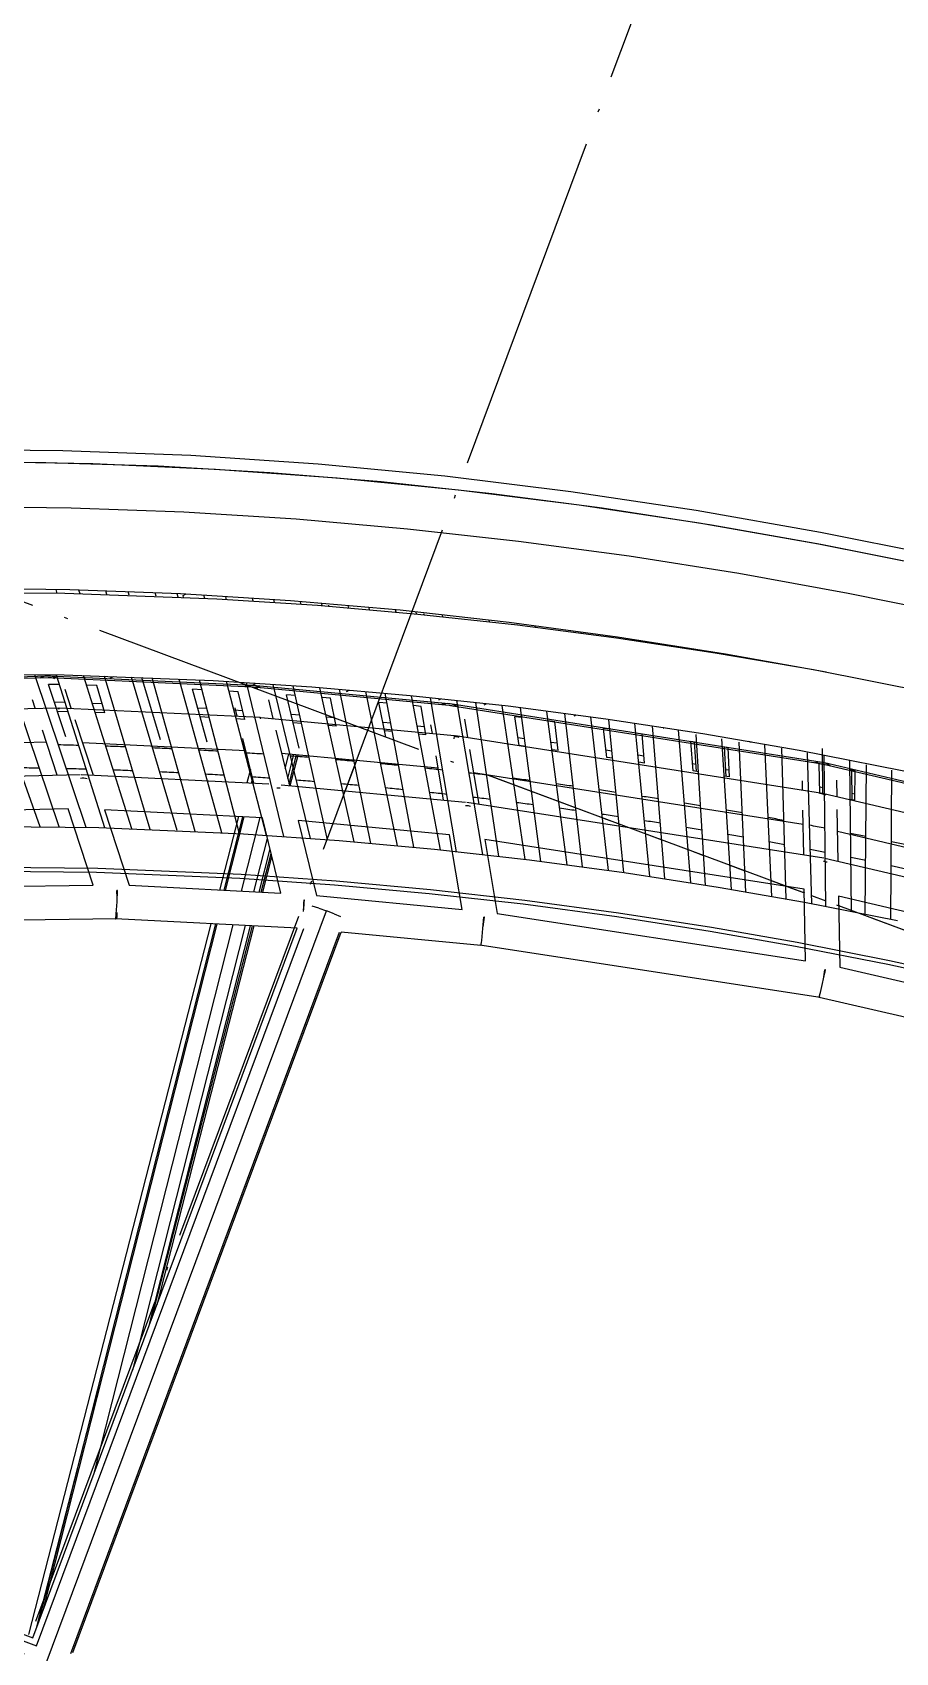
# Model space of a CAD drawing. Header units: millimetres. Extents: x 600121811 to 600690586, y 3472921280 to 3473279938.
# Drawn here: x 600373036 to 600378106, y 3473085873 to 3473095390 of the extents above; entities that cross this region are included whole.
import ezdxf

# ---------------------------------------------------------------- set-up
doc = ezdxf.new("R2010")
doc.units = ezdxf.units.MM
doc.header["$LTSCALE"] = 1000
doc.linetypes.add('AX-MALL-GIRD-200$0$DOTE', pattern=[2.42, 2, -0.2, 0.02, -0.2])
doc.linetypes.add('AX-MALL-WALL-GJ$0$__DASH', pattern=[0.35, 0.25, -0.1])
for name, color, linetype in [('AX-MALL-GIRD-200$0$A-Grid', 222, 'AX-MALL-GIRD-200$0$DOTE'), ('AX-MALL-GJ-200$0$A-Anno-Note', 241, 'CONTINUOUS'), ('AX-MALL-WALL-GJ$0$A-Detl-Patt', 8, 'CONTINUOUS'), ('AX-MALL-WALL-GJ$0$A-SEE', 254, 'CONTINUOUS'), ('AX-MALL-WALL-GJ$0$A-Wall-Fnsh', 152, 'CONTINUOUS'), ('AX-MALL-WALL-GJ$0$AE-GLAZ', 152, 'CONTINUOUS'), ('AX-MALL-WALL-GJ$0$主梁', 30, 'CONTINUOUS')]:
    doc.layers.add(name, color=color, linetype=linetype)

# ---------------------------------------------------------------- blocks, each defined once
blk = doc.blocks.new('AX-MALL-GIRD-200')
at = {"layer": 'AX-MALL-GIRD-200$0$A-Grid'}
for p, q in [((600401631.6, 3473162765.9), (600362902, 3473058802.2)), ((600223757.4, 3473147635.4), (600581653.4, 3473014308.6))]:
    blk.add_line(p, q, dxfattribs=at)
blk = doc.blocks.new('AX-MALL-WALL-GJ$0$fergerhre')
at = {"layer": 'AX-MALL-WALL-GJ$0$A-Detl-Patt'}
for points in [[(-53981.7, -8479.5, 0.160862), (-6129.5, -8479.5, 0.722858), (-6129.5, 8479.5, 0.160862), (-53981.7, 8479.5, 0.722858)], [(-53950.3, -8384.5, 0.160862), (-6160.8, -8384.5, 0.722858), (-6160.8, 8384.5, 0.160862), (-53950.3, 8384.5, 0.722858)], [(-53793.5, -7909.8, 0.160862), (-6317.6, -7909.8, 0.722858), (-6317.6, 7909.8, 0.160862), (-53793.5, 7909.8, 0.722858)]]:
    blk.add_lwpolyline(points, format="xyb", close=True, dxfattribs=at)
at = {"layer": 'AX-MALL-WALL-GJ$0$A-Detl-Patt', "linetype": 'AX-MALL-WALL-GJ$0$__DASH'}
for points in [[(-53605.3, -7340, 0.160862), (-6505.8, -7340, 0.722858), (-6505.8, 7340, 0.160862), (-53605.3, 7340, 0.722858)], [(-53542.6, -7150.1, 0.160862), (-6568.5, -7150.1, 0.722858), (-6568.5, 7150.1, 0.160862), (-53542.6, 7150.1, 0.722858)]]:
    blk.add_lwpolyline(points, format="xyb", close=True, dxfattribs=at)
blk = doc.blocks.new('AX-MALL-WALL-GJ$0$fewrgerhgrhtrh')
at = {"layer": 'AX-MALL-WALL-GJ$0$主梁'}
for p, q in [((-5153.5, 15715.6), (-3062.2, 15978.1)), ((-5149.9, 15706.4), (-3060.3, 15969.6)), ((-5086.9, 15545.6), (-3039.1, 15805.3)), ((-7328.4, 15273.9), (-5161, 15714.3)), ((-7323.1, 15264.5), (-5157.4, 15705.1)), ((-5157.4, 15705.1), (-5157.4, 15705)), ((-5157.3, 15705), (-5157.4, 15705.1)), ((-5044.4, 15643.7), (-5009.7, 15555.4)), ((-7233, 15108.5), (-5094.3, 15544.4)), ((-5210.9, 15520.6), (-5230.5, 15570.6)), ((-5094.3, 15544.3), (-5094.3, 15544.4)), ((-5094.3, 15544.4), (-5094.3, 15544.4)), ((-5094.3, 15544.4), (-5094.3, 15544.4)), ((-5094.3, 15544.4), (-5094.3, 15544.4)), ((-5094.3, 15544.4), (-5094.3, 15544.4)), ((-5094.3, 15544.4), (-5094.3, 15544.4)), ((-5094.3, 15544.4), (-5094.3, 15544.4)), ((-5094.3, 15544.4), (-5094.3, 15544.4)), ((-5094.3, 15544.4), (-5094.3, 15544.4)), ((-5094.3, 15544.4), (-5094.3, 15544.4)), ((-5094.3, 15544.4), (-5094.3, 15544.4)), ((-5094.3, 15544.4), (-5094.3, 15544.4)), ((-5094.3, 15544.4), (-5094.3, 15544.4)), ((-5094.3, 15544.4), (-5094.3, 15544.4)), ((-5094.3, 15544.4), (-5094.3, 15544.4)), ((-5094.3, 15544.4), (-5094.3, 15544.4)), ((-5094.3, 15544.4), (-5094.3, 15544.4)), ((-5094.3, 15544.4), (-5094.3, 15544.4)), ((-5094.3, 15544.4), (-5094.3, 15544.4)), ((-5094.3, 15544.4), (-5094.3, 15544.4)), ((-5094.3, 15544.4), (-5094.3, 15544.4)), ((-5094.3, 15544.4), (-5094.3, 15544.4)), ((-5094.3, 15544.4), (-5094.3, 15544.4)), ((-5094.3, 15544.4), (-5094.3, 15544.4)), ((-5094.3, 15544.4), (-5094.3, 15544.4)), ((-5094.3, 15544.4), (-5094.3, 15544.4)), ((-5094.3, 15544.4), (-5094.3, 15544.4)), ((-5094.3, 15544.4), (-5094.3, 15544.4)), ((-5094.2, 15544.3), (-5094.3, 15544.3)), ((-5094.3, 15544.3), (-5094.3, 15544.3)), ((-5094.3, 15544.3), (-5094.3, 15544.3)), ((-5094.3, 15544.3), (-5094.3, 15544.3)), ((-5094.2, 15544.2), (-5094.2, 15544.3)), ((-5094.2, 15544.3), (-5094.2, 15544.3)), ((-5094.2, 15544.1), (-5094.2, 15544.2)), ((-5094.1, 15544.1), (-5094.2, 15544.1)), ((-5094.1, 15544), (-5094.1, 15544.1)), ((-5094, 15543.8), (-5094.1, 15544)), ((-5093.9, 15543.3), (-5094, 15543.8)), ((-5093.5, 15541.8), (-5093.9, 15543.3)), ((-5092.9, 15539.6), (-5093.5, 15541.8)), ((-5086.9, 15545.6), (-5087, 15545.6)), ((-5087, 15545.6), (-5087, 15545.6)), ((-5087, 15545.6), (-5087, 15545.6)), ((-5087, 15545.6), (-5087, 15545.6)), ((-5087, 15545.6), (-5087, 15545.6)), ((-5087, 15545.6), (-5087, 15545.6)), ((-5087, 15545.6), (-5087, 15545.6)), ((-5087, 15545.6), (-5087, 15545.6)), ((-5087, 15545.6), (-5087, 15545.6)), ((-5087, 15545.6), (-5087, 15545.6)), ((-5087, 15545.6), (-5087, 15545.6)), ((-5087, 15545.6), (-5087, 15545.6)), ((-5087, 15545.6), (-5087, 15545.6)), ((-5087, 15545.6), (-5087, 15545.6)), ((-5087, 15545.6), (-5087, 15545.6)), ((-5087, 15545.6), (-5087, 15545.6)), ((-5087, 15545.6), (-5087, 15545.6)), ((-5087, 15545.6), (-5087, 15545.6)), ((-5087, 15545.6), (-5087, 15545.6)), ((-5087, 15545.6), (-5087, 15545.6)), ((-5087, 15545.6), (-5087, 15545.6)), ((-5087, 15545.6), (-5087, 15545.6)), ((-5087, 15545.6), (-5087, 15545.6)), ((-5087, 15545.6), (-5087, 15545.6)), ((-5087, 15545.6), (-5087, 15545.5)), ((-5087, 15545.5), (-5087, 15545.5)), ((-5087, 15545.5), (-5087, 15545.5)), ((-5087, 15545.5), (-5087, 15545.5)), ((-5087, 15545.5), (-5087, 15545.4)), ((-5087, 15545.4), (-5087, 15545.3)), ((-5087, 15545.3), (-5087, 15545.2)), ((-5087, 15545.2), (-5087, 15545)), ((-5087, 15545), (-5086.9, 15544.5)), ((-5086.9, 15545.5), (-5086.9, 15545.6)), ((-5086.9, 15545.6), (-5086.9, 15545.6)), ((-5086.9, 15545.6), (-5086.9, 15545.6)), ((-5086.9, 15545.6), (-5086.9, 15545.6)), ((-5086.9, 15545.6), (-5086.9, 15545.6)), ((-5086.9, 15545.6), (-5086.9, 15545.6)), ((-5086.9, 15545.6), (-5086.9, 15545.6)), ((-5086.9, 15545.6), (-5086.9, 15545.6)), ((-5086.9, 15545.6), (-5086.9, 15545.6)), ((-5086.9, 15545.6), (-5086.9, 15545.6)), ((-5086.9, 15545.6), (-5086.9, 15545.6)), ((-5086.9, 15545.6), (-5086.9, 15545.6)), ((-5086.9, 15545.6), (-5086.9, 15545.6)), ((-5086.9, 15545.6), (-5086.9, 15545.6)), ((-5086.9, 15545.6), (-5086.9, 15545.6)), ((-5086.9, 15545.6), (-5086.9, 15545.6)), ((-5086.9, 15545.6), (-5086.9, 15545.6)), ((-5086.9, 15545.6), (-5086.9, 15545.6)), ((-5086.9, 15545.6), (-5086.9, 15545.6)), ((-5086.9, 15545.6), (-5086.9, 15545.6)), ((-5086.9, 15545.6), (-5086.9, 15545.6)), ((-5086.9, 15545.6), (-5086.9, 15545.6)), ((-5086.9, 15545.6), (-5086.9, 15545.6)), ((-5086.9, 15545.6), (-5086.9, 15545.6)), ((-5086.9, 15545.6), (-5086.9, 15545.6)), ((-5086.9, 15545.6), (-5086.9, 15545.6)), ((-5086.9, 15545.4), (-5086.9, 15545.5)), ((-5086.9, 15545.5), (-5086.9, 15545.5)), ((-5086.9, 15545.5), (-5086.9, 15545.5)), ((-5086.8, 15545.4), (-5086.9, 15545.4)), ((-5086.9, 15544.5), (-5086.6, 15540.8)), ((-5086.8, 15545.2), (-5086.8, 15545.4)), ((-5086.8, 15545), (-5086.8, 15545.2)), ((-5086.7, 15544.5), (-5086.8, 15545)), ((-5086, 15540.8), (-5086.7, 15544.5)), ((-3088.1, 15597.5), (-4934.3, 15363.4)), ((-4981.3, 15483), (-4870.8, 15201.6)), ((-4948.2, 15191.6), (-2941.8, 15449.2)), ((-5136.7, 15331.6), (-7057, 14940.2)), ((-5072, 15166.6), (-5167.5, 15409.9)), ((-8451, 14970.7), (-7334.6, 15272.4)), ((-8444.9, 14961.8), (-7329.2, 15263.1)), ((-7329.2, 15263.1), (-7329.1, 15263)), ((-3006.3, 15239.3), (-4795.5, 15009.6)), ((-7216.5, 15216.6), (-7162.4, 15122.8)), ((-7034.6, 14764.7), (-4955.5, 15190.4)), ((-8341.3, 14809.9), (-7239.1, 15107)), ((-7364.7, 15073.2), (-7389.8, 15116.6)), ((-7239, 15107), (-7239.1, 15107)), ((-7239.1, 15107), (-7239.1, 15107)), ((-7239.1, 15107), (-7239.1, 15107)), ((-7239, 15106.9), (-7239, 15107)), ((-7239, 15107), (-7239, 15107)), ((-7239, 15107), (-7239, 15107)), ((-7239, 15107), (-7239, 15107)), ((-7239, 15107), (-7239, 15107)), ((-7239, 15107), (-7239, 15107)), ((-7239, 15107), (-7239, 15107)), ((-7239, 15107), (-7239, 15107)), ((-7239, 15107), (-7239, 15107)), ((-7239, 15107), (-7239, 15107)), ((-7239, 15107), (-7239, 15107)), ((-7239, 15107), (-7239, 15107)), ((-7239, 15107), (-7239, 15107)), ((-7239, 15107), (-7239, 15107)), ((-7239, 15107), (-7239, 15107)), ((-7239, 15107), (-7239, 15107)), ((-7239, 15107), (-7239, 15107)), ((-7238.9, 15106.9), (-7239, 15106.9)), ((-7238.9, 15106.8), (-7238.9, 15106.9)), ((-7238.9, 15106.9), (-7238.9, 15106.9)), ((-7238.9, 15106.9), (-7238.9, 15106.9)), ((-7238.9, 15106.9), (-7238.9, 15106.9)), ((-7238.8, 15106.7), (-7238.9, 15106.8)), ((-7238.7, 15106.5), (-7238.8, 15106.7)), ((-7238.8, 15106.7), (-7238.8, 15106.7)), ((-7238.6, 15106.3), (-7238.7, 15106.5)), ((-7238.5, 15106.1), (-7238.6, 15106.3)), ((-7238.3, 15105.5), (-7238.5, 15106.1)), ((-7238, 15104.8), (-7238.3, 15105.5)), ((-7237.4, 15102.9), (-7238, 15104.8)), ((-7233.2, 15089.1), (-7237.4, 15102.9)), ((-7233, 15108.4), (-7233, 15108.5)), ((-7233, 15108.5), (-7233, 15108.5)), ((-7233, 15108.5), (-7233, 15108.5)), ((-7233, 15108.5), (-7233, 15108.5)), ((-7233, 15108.5), (-7233, 15108.5)), ((-7233, 15108.5), (-7233, 15108.5)), ((-7233, 15108.5), (-7233, 15108.5)), ((-7233, 15108.5), (-7233, 15108.5)), ((-7233, 15108.5), (-7233, 15108.5)), ((-7233, 15108.5), (-7233, 15108.5)), ((-7233, 15108.5), (-7233, 15108.5)), ((-7233, 15108.5), (-7233, 15108.5)), ((-7232.9, 15108.4), (-7233, 15108.4)), ((-7233, 15108.4), (-7233, 15108.4)), ((-7233, 15108.4), (-7233, 15108.4)), ((-7233, 15108.4), (-7233, 15108.4)), ((-7233, 15108.4), (-7233, 15108.4)), ((-7233, 15108.4), (-7233, 15108.4)), ((-7233, 15108.4), (-7233, 15108.4)), ((-7233, 15108.4), (-7233, 15108.4)), ((-7233, 15108.4), (-7233, 15108.4)), ((-7233, 15108.4), (-7233, 15108.4)), ((-7233, 15108.4), (-7233, 15108.4)), ((-7233, 15108.4), (-7233, 15108.4)), ((-7233, 15108.4), (-7233, 15108.4)), ((-7233, 15108.4), (-7233, 15108.4)), ((-7232.9, 15108.3), (-7232.9, 15108.4)), ((-7232.9, 15108.4), (-7232.9, 15108.4)), ((-7232.9, 15108.4), (-7232.9, 15108.4)), ((-7232.9, 15108.4), (-7232.9, 15108.4)), ((-7232.9, 15108.4), (-7232.9, 15108.4)), ((-7232.9, 15108.4), (-7232.9, 15108.4)), ((-7232.8, 15108.2), (-7232.9, 15108.3)), ((-7232.9, 15108.3), (-7232.9, 15108.3)), ((-7232.9, 15108.3), (-7232.9, 15108.3)), ((-7232.8, 15108.1), (-7232.8, 15108.2)), ((-7232.8, 15108), (-7232.8, 15108.1)), ((-7232.7, 15107.8), (-7232.8, 15108)), ((-7232.6, 15107.3), (-7232.7, 15107.8)), ((-7232.1, 15105.9), (-7232.6, 15107.3)), ((-7231.6, 15103.7), (-7232.1, 15105.9)), ((-7126.4, 15060.5), (-6964, 14779.2)), ((-9593.6, 14604), (-8455.5, 14969.4)), ((-9587.2, 14596), (-8449.3, 14960.5)), ((-8449.3, 14960.5), (-8449.2, 14960.4)), ((-8444.9, 14961.8), (-8444.8, 14961.7)), ((-8444.9, 14961.7), (-8444.9, 14961.8)), ((-7166.3, 14729.5), (-7298.3, 14958.2)), ((-6968.9, 14958.2), (-6089.7, 14958.2)), ((-4997.8, 14977.6), (-6858.6, 14596.6)), ((-5092.7, 14958.2), (-4990.2, 14958.2)), ((-4844.1, 14585.9), (-4997.8, 14977.6)), ((-4795.5, 15009.6), (-4643.1, 14621.3)), ((-4775.3, 14958.2), (-2942.2, 14958.2)), ((-8336.2, 14921.6), (-8272.6, 14828.4)), ((-7261.2, 14893.9), (-8153.3, 14653.4)), ((-4643.1, 14621.3), (-2917.1, 14848.3)), ((-9470.4, 14449.8), (-8345.6, 14808.6)), ((-8473.4, 14767.8), (-8501.5, 14809)), ((-8345.5, 14808.6), (-8345.6, 14808.6)), ((-8345.6, 14808.6), (-8345.6, 14808.6)), ((-8345.6, 14808.6), (-8345.6, 14808.6)), ((-8345.6, 14808.6), (-8345.6, 14808.6)), ((-8345.6, 14808.6), (-8345.6, 14808.6)), ((-8345.6, 14808.6), (-8345.6, 14808.6)), ((-8345.6, 14808.6), (-8345.6, 14808.6)), ((-8345.6, 14808.6), (-8345.6, 14808.6)), ((-8345.6, 14808.6), (-8345.6, 14808.6)), ((-8345.6, 14808.6), (-8345.6, 14808.6)), ((-8345.6, 14808.6), (-8345.6, 14808.6)), ((-8345.6, 14808.6), (-8345.6, 14808.6)), ((-8345.6, 14808.6), (-8345.6, 14808.6)), ((-8345.6, 14808.6), (-8345.6, 14808.6)), ((-8345.6, 14808.6), (-8345.6, 14808.6)), ((-8345.6, 14808.6), (-8345.6, 14808.6)), ((-8345.6, 14808.6), (-8345.6, 14808.6)), ((-8345.6, 14808.6), (-8345.6, 14808.6)), ((-8345.6, 14808.6), (-8345.6, 14808.6)), ((-8345.6, 14808.6), (-8345.6, 14808.6)), ((-8345.6, 14808.6), (-8345.6, 14808.6)), ((-8345.6, 14808.6), (-8345.6, 14808.6)), ((-8345.6, 14808.6), (-8345.6, 14808.6)), ((-8345.6, 14808.6), (-8345.6, 14808.6)), ((-8345.6, 14808.6), (-8345.6, 14808.6)), ((-8345.6, 14808.6), (-8345.6, 14808.6)), ((-8345.6, 14808.6), (-8345.6, 14808.6)), ((-8345.5, 14808.5), (-8345.5, 14808.6)), ((-8345.5, 14808.6), (-8345.5, 14808.6)), ((-8345.5, 14808.6), (-8345.5, 14808.6)), ((-8345.5, 14808.6), (-8345.5, 14808.6)), ((-8345.5, 14808.6), (-8345.5, 14808.6)), ((-8345.4, 14808.5), (-8345.5, 14808.5)), ((-8345.5, 14808.5), (-8345.5, 14808.5)), ((-8345.5, 14808.5), (-8345.5, 14808.5)), ((-8345.5, 14808.5), (-8345.5, 14808.5)), ((-8345.4, 14808.4), (-8345.4, 14808.5)), ((-8345.3, 14808.3), (-8345.4, 14808.4)), ((-8345.4, 14808.4), (-8345.4, 14808.4)), ((-8345.4, 14808.4), (-8345.4, 14808.4)), ((-8345.3, 14808.2), (-8345.3, 14808.3)), ((-8345.2, 14808), (-8345.3, 14808.2)), ((-8345.1, 14807.8), (-8345.2, 14808)), ((-8345, 14807.5), (-8345.1, 14807.8)), ((-8344.7, 14806.9), (-8345, 14807.5)), ((-8344.3, 14806.1), (-8344.7, 14806.9)), ((-8343.5, 14803.9), (-8344.3, 14806.1)), ((-8343.5, 14803.9), (-8339.4, 14805.2)), ((-8341.2, 14809.9), (-8341.3, 14809.9)), ((-8341.3, 14809.9), (-8341.3, 14809.9)), ((-8341.3, 14809.9), (-8341.3, 14809.9)), ((-8341.3, 14809.9), (-8341.3, 14809.9)), ((-8341.3, 14809.9), (-8341.3, 14809.9)), ((-8341.3, 14809.9), (-8341.3, 14809.9)), ((-8341.3, 14809.9), (-8341.3, 14809.9)), ((-8341.3, 14809.9), (-8341.3, 14809.9)), ((-8341.3, 14809.9), (-8341.3, 14809.9)), ((-8341.2, 14809.8), (-8341.2, 14809.9)), ((-8341.2, 14809.9), (-8341.2, 14809.9)), ((-8341.2, 14809.9), (-8341.2, 14809.9)), ((-8341.2, 14809.9), (-8341.2, 14809.9)), ((-8341.2, 14809.9), (-8341.2, 14809.9)), ((-8341.2, 14809.9), (-8341.2, 14809.9)), ((-8341.2, 14809.9), (-8341.2, 14809.9)), ((-8341.2, 14809.9), (-8341.2, 14809.9)), ((-8341.2, 14809.9), (-8341.2, 14809.9)), ((-8341.2, 14809.9), (-8341.2, 14809.9)), ((-8341.2, 14809.9), (-8341.2, 14809.9)), ((-8341.2, 14809.9), (-8341.2, 14809.9)), ((-8341.2, 14809.9), (-8341.2, 14809.9)), ((-8341.2, 14809.9), (-8341.2, 14809.9)), ((-8341.2, 14809.9), (-8341.2, 14809.9)), ((-8341.2, 14809.9), (-8341.2, 14809.9)), ((-8341.2, 14809.9), (-8341.2, 14809.9)), ((-8341.2, 14809.9), (-8341.2, 14809.9)), ((-8341.2, 14809.9), (-8341.2, 14809.9)), ((-8341.2, 14809.9), (-8341.2, 14809.9)), ((-8341.2, 14809.9), (-8341.2, 14809.9)), ((-8341.1, 14809.8), (-8341.2, 14809.8)), ((-8341.2, 14809.8), (-8341.2, 14809.8)), ((-8341.2, 14809.8), (-8341.2, 14809.8)), ((-8341.2, 14809.8), (-8341.2, 14809.8)), ((-8341.2, 14809.8), (-8341.2, 14809.8)), ((-8341.1, 14809.7), (-8341.1, 14809.8)), ((-8341.1, 14809.8), (-8341.1, 14809.8)), ((-8341, 14809.6), (-8341.1, 14809.7)), ((-8341.1, 14809.7), (-8341.1, 14809.7)), ((-8341.1, 14809.7), (-8341.1, 14809.7)), ((-8341, 14809.5), (-8341, 14809.6)), ((-8340.9, 14809.3), (-8341, 14809.5)), ((-8340.8, 14809.1), (-8340.9, 14809.3)), ((-8340.7, 14808.8), (-8340.8, 14809.1)), ((-8340.4, 14808.2), (-8340.7, 14808.8)), ((-8340.1, 14807.4), (-8340.4, 14808.2)), ((-8339.4, 14805.2), (-8340.1, 14807.4)), ((-8232.6, 14769.7), (-8044.1, 14493.2)), ((-8092, 14480.3), (-7040.6, 14763.3)), ((-7727, 14768.3), (-7727, 14578.6)), ((-8245.1, 14432.9), (-8397.9, 14657)), ((-8102.7, 14579.2), (-8112, 14664.6)), ((-8067.7, 14527.8), (-8083.4, 14672.3)), ((-8050.2, 14502.1), (-8068.6, 14676.3)), ((-8039.8, 14494.4), (-8059.3, 14678.8)), ((-2782.1, 14664.3), (-4694.6, 14412.9)), ((-11934.2, 13647.9), (-9600.9, 14601.4)), ((-11929, 13643.3), (-9594.3, 14593.4)), ((-9594.2, 14593.3), (-9594.3, 14593.4)), ((-9587.2, 14596), (-9587.1, 14595.9)), ((-9587.2, 14595.9), (-9587.2, 14596)), ((-9478.5, 14563.1), (-9402.9, 14468.4)), ((-8355.9, 14595.4), (-9271.3, 14303.4)), ((-6858.6, 14596.6), (-6638.3, 14215.1)), ((-6638.3, 14215.1), (-4844.1, 14585.9)), ((-4715.4, 14578.6), (-4719.5, 14577.5)), ((-4717.4, 14578.1), (-4714.5, 14554.6)), ((-4697.5, 14442), (-4715.4, 14578.6)), ((-8292, 14501.7), (-8283.4, 14420.7)), ((-7062.8, 14550.2), (-7924.8, 14318.2)), ((-6840.5, 14165.3), (-7062.8, 14550.2)), ((-11789.4, 13514), (-9477.5, 14447.3)), ((-9601.8, 14397.1), (-9634.8, 14438.4)), ((-9477.4, 14447.3), (-9477.5, 14447.3)), ((-9477.5, 14447.3), (-9477.5, 14447.3)), ((-9477.5, 14447.3), (-9477.5, 14447.3)), ((-9477.4, 14447.2), (-9477.4, 14447.3)), ((-9477.4, 14447.3), (-9477.4, 14447.3)), ((-9477.4, 14447.3), (-9477.4, 14447.3)), ((-9477.4, 14447.3), (-9477.4, 14447.3)), ((-9477.4, 14447.3), (-9477.4, 14447.3)), ((-9477.4, 14447.3), (-9477.4, 14447.3)), ((-9477.4, 14447.3), (-9477.4, 14447.3)), ((-9477.4, 14447.3), (-9477.4, 14447.3)), ((-9477.4, 14447.3), (-9477.4, 14447.3)), ((-9477.4, 14447.3), (-9477.4, 14447.3)), ((-9477.4, 14447.3), (-9477.4, 14447.3)), ((-9477.4, 14447.3), (-9477.4, 14447.3)), ((-9477.4, 14447.3), (-9477.4, 14447.3)), ((-9477.4, 14447.3), (-9477.4, 14447.3)), ((-9477.4, 14447.3), (-9477.4, 14447.3)), ((-9477.4, 14447.3), (-9477.4, 14447.3)), ((-9477.4, 14447.3), (-9477.4, 14447.3)), ((-9477.4, 14447.3), (-9477.4, 14447.3)), ((-9477.4, 14447.3), (-9477.4, 14447.3)), ((-9477.4, 14447.3), (-9477.4, 14447.3)), ((-9477.4, 14447.3), (-9477.4, 14447.3)), ((-9477.4, 14447.3), (-9477.4, 14447.3)), ((-9477.4, 14447.3), (-9477.4, 14447.3)), ((-9477.4, 14447.3), (-9477.4, 14447.3)), ((-9477.4, 14447.3), (-9477.4, 14447.3)), ((-9477.4, 14447.3), (-9477.4, 14447.3)), ((-9477.3, 14447.2), (-9477.4, 14447.2)), ((-9477.2, 14447.1), (-9477.3, 14447.2)), ((-9477.3, 14447.2), (-9477.3, 14447.2)), ((-9477.3, 14447.2), (-9477.3, 14447.2)), ((-9477.3, 14447.2), (-9477.3, 14447.2)), ((-9477.3, 14447.2), (-9477.3, 14447.2)), ((-9477.3, 14447.2), (-9477.3, 14447.2)), ((-9477.3, 14447.2), (-9477.3, 14447.2)), ((-9477.3, 14447.2), (-9477.3, 14447.2)), ((-9477.1, 14447), (-9477.2, 14447.1)), ((-9477.2, 14447.1), (-9477.2, 14447.1)), ((-9477.2, 14447.1), (-9477.2, 14447.1)), ((-9477.2, 14447.1), (-9477.2, 14447.1)), ((-9477.1, 14446.9), (-9477.1, 14447)), ((-9477, 14446.8), (-9477.1, 14446.9)), ((-9476.9, 14446.7), (-9477, 14446.8)), ((-9476.8, 14446.5), (-9476.9, 14446.7)), ((-9476.6, 14446.3), (-9476.8, 14446.5)), ((-9476.3, 14445.6), (-9476.6, 14446.3)), ((-9475.8, 14444.8), (-9476.3, 14445.6)), ((-9474.8, 14442.7), (-9475.8, 14444.8)), ((-9470.3, 14449.8), (-9470.4, 14449.8)), ((-9470.4, 14449.8), (-9470.4, 14449.8)), ((-9470.4, 14449.8), (-9470.4, 14449.8)), ((-9470.4, 14449.8), (-9470.4, 14449.8)), ((-9470.4, 14449.8), (-9470.4, 14449.8)), ((-9470.4, 14449.8), (-9470.4, 14449.8)), ((-9470.4, 14449.8), (-9470.4, 14449.8)), ((-9470.4, 14449.8), (-9470.4, 14449.8)), ((-9470.4, 14449.8), (-9470.4, 14449.8)), ((-9470.4, 14449.8), (-9470.4, 14449.8)), ((-9470.4, 14449.8), (-9470.4, 14449.8)), ((-9470.4, 14449.8), (-9470.4, 14449.8)), ((-9470.4, 14449.8), (-9470.4, 14449.8)), ((-9470.4, 14449.8), (-9470.4, 14449.8)), ((-9470.4, 14449.8), (-9470.4, 14449.8)), ((-9470.4, 14449.8), (-9470.4, 14449.8)), ((-9470.4, 14449.8), (-9470.4, 14449.8)), ((-9470.4, 14449.8), (-9470.4, 14449.8)), ((-9470.4, 14449.8), (-9470.4, 14449.8)), ((-9470.4, 14449.8), (-9470.4, 14449.8)), ((-9470.4, 14449.8), (-9470.4, 14449.8)), ((-9470.4, 14449.8), (-9470.4, 14449.8)), ((-9470.4, 14449.8), (-9470.4, 14449.8)), ((-9470.4, 14449.8), (-9470.4, 14449.8)), ((-9470.3, 14449.7), (-9470.3, 14449.8)), ((-9470.3, 14449.8), (-9470.3, 14449.8)), ((-9470.3, 14449.8), (-9470.3, 14449.8)), ((-9470.3, 14449.8), (-9470.3, 14449.8)), ((-9470.3, 14449.8), (-9470.3, 14449.8)), ((-9470.3, 14449.8), (-9470.3, 14449.8)), ((-9470.3, 14449.8), (-9470.3, 14449.8)), ((-9470.3, 14449.8), (-9470.3, 14449.8)), ((-9470.2, 14449.7), (-9470.3, 14449.7)), ((-9470.3, 14449.7), (-9470.3, 14449.7)), ((-9470.3, 14449.7), (-9470.3, 14449.7)), ((-9470.3, 14449.7), (-9470.3, 14449.7)), ((-9470.2, 14449.6), (-9470.2, 14449.7)), ((-9470.1, 14449.5), (-9470.2, 14449.6)), ((-9470.2, 14449.6), (-9470.2, 14449.6)), ((-9470.2, 14449.6), (-9470.2, 14449.6)), ((-9470.1, 14449.4), (-9470.1, 14449.5)), ((-9470, 14449.4), (-9470.1, 14449.4)), ((-9470, 14449.3), (-9470, 14449.4)), ((-9469.9, 14449), (-9470, 14449.3)), ((-9469.8, 14448.8), (-9469.9, 14449)), ((-9469.5, 14448.1), (-9469.8, 14448.8)), ((-9469.1, 14447.4), (-9469.5, 14448.1)), ((-9468.3, 14445.3), (-9469.1, 14447.4)), ((-9361.8, 14416.9), (-9146.6, 14147)), ((-9212.2, 14126.3), (-8160.9, 14459.6)), ((-8258.1, 14428.8), (-8261.1, 14456.4)), ((-8250.7, 14431.1), (-8252, 14443.1)), ((-4687.4, 14414.1), (-6668.6, 14004.6)), ((-4694.7, 14416.7), (-4697.5, 14442)), ((-4694.6, 14414.5), (-4694.7, 14416.7)), ((-4694.5, 14413.8), (-4694.6, 14414.5)), ((-4694.6, 14412.9), (-4694.6, 14413)), ((-4694.6, 14413), (-4694.6, 14413)), ((-4694.6, 14413), (-4694.5, 14413)), ((-4694.6, 14412.9), (-4694.6, 14412.9)), ((-4694.6, 14412.9), (-4694.6, 14412.9)), ((-4694.6, 14412.9), (-4694.6, 14412.9)), ((-4694.6, 14412.9), (-4694.6, 14412.9)), ((-4694.6, 14412.9), (-4694.6, 14412.9)), ((-4694.6, 14412.9), (-4694.6, 14412.9)), ((-4694.6, 14412.9), (-4694.6, 14412.9)), ((-4694.6, 14412.9), (-4694.6, 14412.9)), ((-4694.5, 14413.5), (-4694.5, 14413.8)), ((-4694.5, 14413.3), (-4694.5, 14413.5)), ((-4694.5, 14413.2), (-4694.5, 14413.3)), ((-4694.5, 14413.1), (-4694.5, 14413.2)), ((-4694.5, 14413), (-4694.5, 14413.1)), ((-4694.5, 14413.1), (-4694.5, 14413.1)), ((-9344.2, 14073.9), (-9518.2, 14292.2)), ((-7924.8, 14318.2), (-7668.8, 13942.8)), ((-9471.7, 14233.9), (-11568.5, 13387.5)), ((-8127.4, 14260.4), (-9013.1, 13979.6)), ((-8261.9, 14217.7), (-8215, 13774.4)), ((-8187.9, 13782.9), (-8236, 14225.9)), ((-8180.5, 13785.3), (-8228.6, 14228.3)), ((-8090.6, 13813.5), (-8138.8, 14256.8)), ((-7870, 13882.8), (-8127.4, 14260.4)), ((-11476.3, 13224.1), (-9219, 14123.8)), ((-8021.8, 13835.1), (-8056.8, 14156.8)), ((-7993.3, 13844), (-8021.7, 14105.4)), ((-7668.8, 13942.8), (-6840.5, 14165.3)), ((-6700.8, 14168.1), (-6704, 14166.8)), ((-6686.2, 14103.2), (-6704, 14166.8)), ((-6703.8, 14166.9), (-6703.3, 14164.6)), ((-6668.6, 14034.7), (-6686.2, 14103.2)), ((-7980.9, 13847.9), (-8005.7, 14081.8)), ((-7971.7, 13850.8), (-7994.4, 14065.2)), ((-6662.9, 14006), (-7458.5, 13792.2)), ((-6665.7, 14022.1), (-6668.6, 14034.7)), ((-6663.7, 14013), (-6665.7, 14022.1)), ((-6663.2, 14009.9), (-6663.7, 14013)), ((-6663, 14008.7), (-6663.2, 14009.9)), ((-6662.8, 14007.7), (-6663, 14008.7)), ((-6662.9, 14006), (-6662.9, 14006)), ((-6662.9, 14006), (-6662.9, 14006)), ((-6662.9, 14006), (-6662.8, 14006)), ((-6662.8, 14007.3), (-6662.8, 14007.7)), ((-6662.8, 14006.9), (-6662.8, 14007.3)), ((-6662.8, 14006.8), (-6662.8, 14006.9)), ((-6662.8, 14006.7), (-6662.8, 14006.8)), ((-6662.7, 14006.5), (-6662.8, 14006.7)), ((-6662.8, 14006.4), (-6662.7, 14006.5)), ((-6662.8, 14006.3), (-6662.8, 14006.4)), ((-6662.8, 14006.4), (-6662.8, 14006.4)), ((-6662.8, 14006.2), (-6662.8, 14006.3)), ((-6662.8, 14006.3), (-6662.8, 14006.3)), ((-6662.8, 14006.1), (-6662.8, 14006.2)), ((-6662.8, 14006.2), (-6662.8, 14006.2)), ((-6662.8, 14006), (-6662.8, 14006.1)), ((-6662.8, 14006.1), (-6662.8, 14006.1)), ((-6662.8, 14006.1), (-6662.8, 14006.1)), ((-6662.8, 14006.1), (-6662.8, 14006.1)), ((-6662.8, 14006), (-6662.8, 14006)), ((-6662.8, 14006), (-6662.8, 14006)), ((-6662.8, 14006), (-6662.8, 14006)), ((-9213.9, 13910.6), (-11255.3, 13096.9)), ((-8920.7, 13542.9), (-9213.9, 13910.6)), ((-9013.1, 13979.6), (-8722.4, 13615.1)), ((-8722.4, 13615.1), (-7870, 13882.8)), ((-7726.7, 13892.3), (-7730.4, 13890.5)), ((-7631.3, 13878.7), (-7671.9, 13875.9)), ((-7631.3, 13878.7), (-7583.5, 13879.7)), ((-7535.6, 13878.7), (-7583.5, 13879.7)), ((-7583.5, 9164.3), (-7583.5, 13879.7)), ((-7535.6, 13878.7), (-7495.1, 13875.9)), ((-7708.5, 13723.9), (-8727.9, 13403.7)), ((-7708.5, 9276.2), (-7708.5, 13723.9)), ((-7671.9, 9239.6), (-7671.9, 13734.8)), ((-7468, 9266.7), (-7468, 13789.6)), ((-7458.5, 9276.2), (-7458.5, 13792.2)), ((-7708.5, 10300.5), (-8068.5, 13610.8)), ((-7708.5, 10954.4), (-7999.8, 13632.4)), ((-7708.5, 11225.3), (-7971.3, 13641.3)), ((-7708.5, 11273.5), (-7959.5, 13645)), ((-7708.5, 11363.9), (-7950.2, 13647.9)), ((-10902.3, 12769.4), (-8920.7, 13542.9)), ((-8775.5, 13563.1), (-8778.9, 13561.1)), ((-8754.8, 13500.1), (-8775.5, 13563.1)), ((-8193.5, 13571.5), (-7739.8, 9284.2)), ((-7708.5, 9375.7), (-8165.8, 13580.2)), ((-7708.5, 9446.1), (-8158.4, 13582.6)), ((-8734.5, 13432.3), (-8754.8, 13500.1)), ((-8731.1, 13419.8), (-8734.5, 13432.3)), ((-8726.6, 13425.4), (-8731.7, 13440.2)), ((-8728.9, 13410.7), (-8731.1, 13419.8)), ((-8723.2, 13414.5), (-8726.6, 13425.4)), ((-8721.5, 13406), (-10888, 12560.3)), ((-8728.2, 13407.6), (-8728.9, 13410.7)), ((-8728, 13406.4), (-8728.2, 13407.6)), ((-8727.9, 13405.9), (-8728, 13406.4)), ((-8727.8, 13405.5), (-8727.9, 13405.9)), ((-8727.9, 13403.7), (-8727.9, 13403.7)), ((-8727.9, 13403.7), (-8727.8, 13403.7)), ((-8727.8, 13405.1), (-8727.8, 13405.5)), ((-8727.7, 13404.7), (-8727.8, 13405.1)), ((-8727.8, 13403.8), (-8727.8, 13403.9)), ((-8727.8, 13403.9), (-8727.8, 13403.9)), ((-8727.8, 13403.9), (-8727.7, 13403.9)), ((-8727.8, 13403.7), (-8727.8, 13403.8)), ((-8727.8, 13403.8), (-8727.8, 13403.8)), ((-8727.8, 13403.8), (-8727.8, 13403.8)), ((-8727.8, 13403.8), (-8727.8, 13403.8)), ((-8727.8, 13403.7), (-8727.8, 13403.7)), ((-8727.8, 13403.7), (-8727.8, 13403.7)), ((-8727.7, 13404.6), (-8727.7, 13404.7)), ((-8727.7, 13404.4), (-8727.7, 13404.6)), ((-8727.7, 13404.3), (-8727.7, 13404.4)), ((-8727.7, 13404.2), (-8727.7, 13404.3)), ((-8727.7, 13404.1), (-8727.7, 13404.2)), ((-8727.7, 13404.2), (-8727.7, 13404.2)), ((-8727.7, 13404), (-8727.7, 13404.1)), ((-8727.7, 13404.1), (-8727.7, 13404.1)), ((-8727.7, 13403.9), (-8727.7, 13404)), ((-8727.7, 13404), (-8727.7, 13404)), ((-8722.1, 13410.8), (-8723.2, 13414.5)), ((-8721.8, 13409.3), (-8722.1, 13410.8)), ((-8721.6, 13408.7), (-8721.8, 13409.3)), ((-8721.5, 13408.1), (-8721.6, 13408.7)), ((-8721.4, 13407.6), (-8721.5, 13408.1)), ((-8721.5, 13406), (-8721.5, 13406)), ((-8721.5, 13406), (-8721.5, 13406)), ((-8721.5, 13406), (-8721.4, 13406)), ((-8721.4, 13407.4), (-8721.4, 13407.6)), ((-8721.4, 13407.2), (-8721.4, 13407.4)), ((-8721.3, 13407), (-8721.4, 13407.2)), ((-8721.4, 13406), (-8721.4, 13406.1)), ((-8721.4, 13406.1), (-8721.4, 13406.1)), ((-8721.4, 13406.1), (-8721.4, 13406.1)), ((-8721.4, 13406.1), (-8721.4, 13406.1)), ((-8721.4, 13406.1), (-8721.3, 13406.1)), ((-8721.4, 13406), (-8721.4, 13406)), ((-8721.4, 13406), (-8721.4, 13406)), ((-8721.4, 13406), (-8721.4, 13406)), ((-8721.4, 13406), (-8721.4, 13406)), ((-8721.4, 13406), (-8721.4, 13406)), ((-8721.4, 13406), (-8721.4, 13406)), ((-8721.4, 13406), (-8721.4, 13406)), ((-8721.3, 13406.9), (-8721.3, 13407)), ((-8721.3, 13406.7), (-8721.3, 13406.9)), ((-8721.3, 13406.6), (-8721.3, 13406.7)), ((-8721.3, 13406.5), (-8721.3, 13406.6)), ((-8721.3, 13406.6), (-8721.3, 13406.6)), ((-8721.3, 13406.4), (-8721.3, 13406.5)), ((-8721.3, 13406.3), (-8721.3, 13406.4)), ((-8721.3, 13406.4), (-8721.3, 13406.4)), ((-8721.3, 13406.2), (-8721.3, 13406.3)), ((-8721.3, 13406.3), (-8721.3, 13406.3)), ((-8721.3, 13406.3), (-8721.3, 13406.3)), ((-8721.3, 13406.1), (-8721.3, 13406.2)), ((-8721.3, 13406.2), (-8721.3, 13406.2)), ((-8721.3, 13406.2), (-8721.3, 13406.2)), ((-8721.3, 13406.2), (-8721.3, 13406.2)), ((-8721.3, 13406.2), (-8721.3, 13406.2)), ((-8721.3, 13406.1), (-8721.3, 13406.1)), ((-7708.5, 9336.5), (-7862.3, 10789.5)), ((-11600, 9276.2), (-7708.5, 9276.2)), ((-11600, 9239.6), (-7671.9, 9239.6))]:
    blk.add_line(p, q, dxfattribs=at)
at = {"layer": 'AX-MALL-WALL-GJ$0$主梁', "extrusion": (0, 0, -1)}
for centre, radius, start, end in [((5141.1, 15616.5), 99.9, 52.8842, 89.8005), ((5137.4, 15607), 100, 78.44252, 89.75946), ((5141.1, 15616.4), 100, 89.80209, 108.21584), ((5070.8, 15437.8), 104.2, 77.73022, 88.76814), ((7308.6, 15176), 99.9, 48.39464, 89.73743), ((7303, 15166.4), 100.1, 74.88347, 89.67193), ((7308.6, 15175.9), 100, 89.73564, 104.72682), ((4920, 15054.7), 120.6, 75.3619, 85.7375), ((7208.1, 15003.1), 103.4, 73.67303, 88.30911), ((8425, 14874.3), 99.9, 45.83911, 89.7106), ((8418.7, 14865.1), 100.1, 72.23085, 89.63758), ((8425, 14874.3), 100, 89.70326, 101.07794), ((6993.8, 14634.2), 117.3, 69.96664, 84.08539), ((9563.1, 14508.9), 99.9, 42.09103, 89.68703), ((9556.5, 14500.6), 100.1, 67.85599, 89.61223), ((9563.1, 14509.1), 99.8, 89.67231, 97.66232), ((9433.5, 14346.9), 104.3, 66.70063, 70.53185), ((8062.7, 14345.7), 118.7, 66.87324, 76.75059), ((9157.3, 14005.2), 113.2, 62.49498, 82.63545)]:
    blk.add_arc(centre, radius, start, end, dxfattribs=at)
at = {"layer": 'AX-MALL-WALL-GJ$0$主梁'}
for centre, radius, start, end in [((-5149.9, 15706.3), 0.0654, 307.11122, 247.33079), ((-7323.1, 15264.5), 0.0743, 323.18507, 239.90878), ((-8147.6, 13806.6), 3513.7, 11.75578, 12.67351), ((-10123.7, 13398.2), 3508.5, 11.75534, 12.67682), ((-10118.2, 13075.1), 2524.9, 17.36891, 18.8598), ((-10365.1, 13120.3), 2749, 15.13895, 16.31082), ((-10604.5, 12783.7), 1984.2, 21.45782, 23.06648)]:
    blk.add_arc(centre, radius, start, end, dxfattribs=at)
blk = doc.blocks.new('AX-MALL-WALL-GJ$0$edhtrhrtjy')
at = {"layer": 'AX-MALL-WALL-GJ$0$A-Wall-Fnsh'}
for p, q in [((-5640.7, 17019.5), (-4908.9, 17135.7)), ((-4926.3, 17061.2), (-5627.3, 16948.8)), ((-4881.2, 17067.8), (-5614.8, 16951.5)), ((-6370.6, 16884.8), (-5640.7, 17019.5)), ((-5627.3, 16948.8), (-6326.7, 16819.4)), ((-5614.8, 16951.5), (-6254.6, 16834.6)), ((-7098.3, 16731.2), (-6370.6, 16884.8)), ((-6326.7, 16819.4), (-7024, 16672.7)), ((-6254.6, 16834.6), (-6892.8, 16703)), ((-4719.8, 16838.5), (-5362.8, 16738)), ((-7823.3, 16558), (-7098.3, 16731.2)), ((-7024, 16672.7), (-7718.9, 16508.1)), ((-6892.8, 16703), (-7528.8, 16556.5)), ((-5362.8, 16738), (-6004.7, 16623.2)), ((-6004.7, 16623.2), (-6644.8, 16493.7)), ((-8545.2, 16364.7), (-7823.3, 16558)), ((-7718.9, 16508.1), (-8411.2, 16325.2)), ((-7528.8, 16556.5), (-8162.7, 16394.5)), ((-6644.8, 16493.7), (-7283.4, 16349.2)), ((-8162.7, 16394.5), (-8793.8, 16216.8)), ((-4625.2, 16371.5), (-5396.8, 16245.5)), ((-9263.5, 16150.8), (-8545.2, 16364.7)), ((-8411.2, 16325.2), (-9100.2, 16123.5)), ((-7283.4, 16349.2), (-7919.8, 16189.4)), ((-8793.8, 16216.8), (-9422.1, 16023)), ((-7919.8, 16189.4), (-8553.8, 16014)), ((-5396.8, 16245.5), (-5971.9, 16137.6)), ((-5322.9, 16258.5), (-5913, 16152.5)), ((-9978.1, 15915.7), (-9263.5, 16150.8)), ((-9100.2, 16123.5), (-9785.9, 15902.5)), ((-5971.9, 16137.6), (-6545.9, 16017.5)), ((-5913, 16152.5), (-6542.2, 16025.3)), ((-6225, 16086.1), (-6227.2, 16090.8)), ((-9422.1, 16023), (-10047.2, 15812.6)), ((-8553.8, 16014), (-9185.4, 15822.6)), ((-6542.2, 16025.3), (-7169.6, 15883.3)), ((-6545.9, 16017.5), (-7118.3, 15885.1)), ((-6583.1, 16009.2), (-6584.5, 16012)), ((-6487, 16030.4), (-6489.9, 16036.4)), ((-10688.1, 15658.9), (-9978.1, 15915.7)), ((-9785.9, 15902.5), (-10467.4, 15662)), ((-7014, 15910.2), (-7018.6, 15918.9)), ((-6750, 15971.7), (-6753.7, 15979.1)), ((-4552.3, 15897.7), (-5310.8, 15773.8)), ((-10047.2, 15812.6), (-10668.7, 15585.4)), ((-9185.4, 15822.6), (-9813.9, 15614.9)), ((-7169.6, 15883.3), (-7794.8, 15726.3)), ((-7118.3, 15885.1), (-7689.4, 15740.2)), ((-7279.1, 15845.6), (-7284.7, 15855.6)), ((-7116.1, 15885.7), (-7118.4, 15890.1)), ((-5090.4, 15582.3), (-5186.1, 15831.9)), ((-4692.8, 14993.4), (-5010.1, 15820)), ((-4610.4, 15006.8), (-4911.1, 15832.8)), ((-4459.5, 15030.7), (-4759.9, 15855.9)), ((-7794.8, 15726.3), (-8417.5, 15554)), ((-7689.4, 15740.2), (-8258.7, 15582.7)), ((-7812.8, 15707.2), (-7820.2, 15719.6)), ((-7695.8, 15738.5), (-7702.7, 15750.4)), ((-7652.9, 15749.9), (-7656.4, 15755.9)), ((-7545.4, 15778), (-7551.9, 15789.2)), ((-5310.8, 15773.8), (-5875.9, 15667.7)), ((-5608.1, 15719.9), (-5590.9, 15723)), ((-5595.2, 15718.5), (-5591.2, 15722.7)), ((-5162.1, 14912.2), (-5510.6, 15733.1)), ((-5078, 14927.3), (-5410.6, 15750.6)), ((-4927, 14953.9), (-5259.3, 15776.5)), ((-5108.1, 15579.3), (-5173.2, 15740.3)), ((-5142.2, 15745.6), (-5173.2, 15740.3)), ((-4843.8, 14968.2), (-5161.5, 15795.9)), ((-4961.1, 15776), (-4991.3, 15771)), ((-4918.8, 15610.5), (-4981.1, 15772.7)), ((-4901.8, 15613.3), (-4961.1, 15776)), ((-9813.9, 15614.9), (-10439.2, 15390.7)), ((-8193.7, 15601.3), (-8198.4, 15608.9)), ((-8081.2, 15633.2), (-8089.7, 15646.7)), ((-7963.1, 15666.1), (-7970.9, 15679.2)), ((-5875.9, 15667.7), (-6439.9, 15549.7)), ((-5786.5, 14790.8), (-6167.7, 15608.2)), ((-6105.6, 15616.4), (-6100.1, 15622.3)), ((-5635.4, 14821.6), (-6016.7, 15639.4)), ((-5549.4, 14838.7), (-5910.5, 15649.8)), ((-5398.2, 14868.1), (-5758.9, 15678.2)), ((-5707.2, 15642.9), (-5740.4, 15636.5)), ((-5658.6, 15481.1), (-5728.8, 15638.8)), ((-5640, 15484.6), (-5707.2, 15642.9)), ((-5313.2, 14884.2), (-5658.1, 15696.6)), ((-5103.3, 15616.2), (-5121.8, 15613.1)), ((-4913.9, 15646.5), (-4931.6, 15643.7)), ((-4901.8, 15613.3), (-4929, 15608.9)), ((-8417.5, 15554), (-9037.5, 15366.1)), ((-8258.7, 15582.7), (-8826.2, 15412.2)), ((-8500.9, 15511.6), (-8510.8, 15526.8)), ((-8350.9, 15555.9), (-8360.4, 15570.5)), ((-8231.4, 15590.5), (-8240.3, 15604.7)), ((-6439.9, 15549.7), (-7002.2, 15419.7)), ((-6112.8, 14721.3), (-6525.3, 15530.8)), ((-6024.8, 14740.5), (-6421.4, 15553.8)), ((-5873.6, 14772.7), (-6270.5, 15586.5)), ((-6209, 15541.6), (-6244.9, 15534)), ((-6136.7, 15386.5), (-6209, 15541.6)), ((-5891.4, 15606.9), (-5926, 15600)), ((-5853.1, 15443.7), (-5926, 15600)), ((-5833.1, 15447.6), (-5902.9, 15604.6)), ((-5655.1, 15520.4), (-5674.5, 15516.8)), ((-5080.2, 15584), (-5108.1, 15579.3)), ((-8771.5, 15429.2), (-8782.5, 15445.4)), ((-8621.6, 15475.2), (-8632.2, 15490.8)), ((-7002.2, 15419.7), (-7563.1, 15277.4)), ((-6504.4, 14632.3), (-6932.1, 15436.6)), ((-6353.2, 14667.4), (-6779.9, 15469.9)), ((-6714.8, 15429.7), (-6753.7, 15420.7)), ((-6637.5, 15278), (-6714.8, 15429.7)), ((-6264, 14687.7), (-6676.2, 15496.6)), ((-6619.6, 15503.5), (-6612.6, 15511.2)), ((-6395.9, 15501.4), (-6433.4, 15493.2)), ((-6355.5, 15340.3), (-6433.4, 15493.2)), ((-6154.1, 15423.9), (-6187.9, 15417.1)), ((-5849.3, 15484), (-5870, 15480)), ((-5821.5, 15449.9), (-5853.1, 15443.7)), ((-5640, 15484.6), (-5670.2, 15478.9)), ((-4767, 15436.9), (-4857.5, 15422.5)), ((-4526.2, 15473.6), (-4615.8, 15460.2)), ((-8826.2, 15412.2), (-9673.6, 15131.8)), ((-9037.5, 15366.1), (-9654.5, 15162.3)), ((-9043.3, 15343.3), (-9055.3, 15360.5)), ((-9019.1, 15362.6), (-9008, 15375.4)), ((-9012.5, 15353.2), (-9019.1, 15362.6)), ((-8893.5, 15391), (-8905.2, 15407.6)), ((-7397.8, 15312.8), (-7388.6, 15323.1)), ((-6837.4, 14551.7), (-7296.4, 15346.7)), ((-6745.9, 14574.2), (-7189.1, 15373.7)), ((-7137.4, 15379.4), (-7128.9, 15388.7)), ((-6594.7, 14610.9), (-7038.2, 15411)), ((-6904.7, 15385.1), (-6945.5, 15375.3)), ((-6862.7, 15225.9), (-6945.5, 15375.3)), ((-6339.4, 15385.7), (-6374.8, 15378.2)), ((-6320.9, 15347.7), (-6355.5, 15340.3)), ((-6136.7, 15386.5), (-6169.6, 15379.7)), ((-4480, 15339.4), (-4567.2, 15326.5)), ((-9440.8, 15212), (-9454.6, 15230.2)), ((-9316.1, 15253.9), (-9329.2, 15271.9)), ((-9166.6, 15303.3), (-9179.3, 15320.8)), ((-7563.1, 15277.4), (-8122.2, 15122.7)), ((-7232.4, 14450.1), (-7706.4, 15239)), ((-7081.2, 14489.7), (-7555.7, 15279.4)), ((-7481.4, 15240.6), (-7525.4, 15229)), ((-7396.8, 15094.2), (-7481.4, 15240.6)), ((-6988.6, 14513.5), (-7447.2, 15307.9)), ((-6845.8, 15274.3), (-6884.5, 15265.3)), ((-6824.8, 15234.8), (-6862.7, 15225.9)), ((-6657.4, 15316.9), (-6694.2, 15308.7)), ((-6637.5, 15278), (-6673.5, 15269.8)), ((-4957.7, 15265), (-5046.7, 15250.2)), ((-4718.4, 15303.3), (-4806.4, 15289.5)), ((-9654.5, 15162.3), (-10268.1, 14942.2)), ((-9716.1, 15116.9), (-9730.9, 15135.8)), ((-9590.1, 15160.8), (-9604.2, 15179.5)), ((-7572.5, 14357.4), (-8077.8, 15135.5)), ((-7477.4, 14383.8), (-7966.8, 15167)), ((-7924.8, 15171.1), (-7921.7, 15170.6)), ((-7921.7, 15170.6), (-7911.2, 15182.6)), ((-7326.3, 14425), (-7816.2, 15209)), ((-7676.2, 15188.8), (-7722.5, 15176.2)), ((-7612.4, 15000), (-7722.5, 15176.2)), ((-7420.6, 15135.3), (-7462.7, 15124.6)), ((-5198, 15224.4), (-5288, 15208.6)), ((-9673.6, 15131.8), (-10442.8, 14849.4)), ((-8122.2, 15122.7), (-8679.3, 14955.3)), ((-7820, 14286.8), (-8340.7, 15058.7)), ((-8196.3, 15042.5), (-8246.6, 15027.8)), ((-7723.6, 14314.6), (-8228.4, 15091.8)), ((-7997.9, 15099.7), (-8045.8, 15086.1)), ((-7908.7, 14956.9), (-7997.9, 15099.7)), ((-7614.2, 15085.5), (-7658.5, 15073.8)), ((-7589.2, 15043.9), (-7632.6, 15032.3)), ((-7396.8, 15094.2), (-7438, 15083.5)), ((-8679.3, 14955.3), (-9511.1, 14680.1)), ((-8068.8, 14213.2), (-8604.7, 14978.5)), ((-8519, 14946.1), (-8570.8, 14930.1)), ((-8425.2, 14807), (-8519, 14946.1)), ((-7971.1, 14242.5), (-8491.1, 15013.4)), ((-8449.8, 15015.6), (-8438.1, 15029.4)), ((-8066.9, 14761.4), (-8246.6, 15027.8)), ((-8132.4, 14944.2), (-8180.8, 14930.4)), ((-7935.2, 14999.3), (-7981.2, 14986.6)), ((-7908.7, 14956.9), (-7953.7, 14944.3)), ((-6254.8, 15000), (-6151.3, 15000)), ((-5984.4, 15000), (-5884.1, 15000)), ((-5718.6, 15000), (-5621.2, 15000)), ((-4969.5, 14946.5), (-5475.8, 14853.1)), ((-5457, 15000), (-5362.4, 15000)), ((-5199.4, 15000), (-5107.4, 15000)), ((-4419.8, 15036.9), (-4969.5, 14946.5)), ((-4945.6, 15000), (-4856, 15000)), ((-4695.3, 15000), (-4652.7, 15000)), ((-8318.9, 14136.5), (-8869.9, 14895)), ((-8721.2, 14883.3), (-8775.5, 14866.1)), ((-8586.1, 14605.4), (-8775.5, 14866.1)), ((-8219.8, 14167.3), (-8754.9, 14931.6)), ((-8454.5, 14850.5), (-8504.6, 14835.5)), ((-8104.7, 14901.4), (-8152, 14887.7)), ((-5475.8, 14853.1), (-6023.2, 14740.8)), ((-3837.2, 14855.3), (-4383.2, 14776.9)), ((-3837.1, 14879.4), (-4383, 14800.9)), ((-8721, 14007.5), (-9286.2, 14757.6)), ((-9250.1, 14757.8), (-9236.7, 14774.3)), ((-8570.2, 14056.7), (-9136.3, 14807.9)), ((-8847.6, 14522.3), (-9077.5, 14827.4)), ((-8469.7, 14089), (-9020, 14846.3)), ((-8655.6, 14789.7), (-8708.2, 14773.4)), ((-8425.2, 14807), (-8474.2, 14792.2)), ((-4383.2, 14776.9), (-4928.1, 14687.3)), ((-4383, 14800.9), (-4927.9, 14711.3)), ((-9511.1, 14680.1), (-10266, 14403)), ((-8973.5, 13922.7), (-9553.6, 14665.2)), ((-8822.9, 13973.6), (-9403.9, 14717.3)), ((-9309.2, 14690.5), (-9367.5, 14670.6)), ((-9208.7, 14557.1), (-9309.2, 14690.5)), ((-8624.9, 14745.9), (-8676.5, 14729.8)), ((-7727, 14659.9), (-7727, 14595.3)), ((-6023.2, 14740.8), (-6569.3, 14616.9)), ((-4928.1, 14687.3), (-5429.9, 14594.7)), ((-4927.9, 14711.3), (-5429.7, 14618.7)), ((-9227.3, 13834.5), (-9822.2, 14569.1)), ((-9076.9, 13887.1), (-9672.7, 14623)), ((-9517.2, 14618.6), (-9578.1, 14597.2)), ((-9374.3, 14345.5), (-9578.1, 14597.2)), ((-9242.3, 14601.7), (-9298.8, 14582.8)), ((-6569.3, 14616.9), (-7114, 14481.2)), ((-5429.9, 14594.7), (-5972.5, 14483.4)), ((-5429.7, 14618.7), (-5972.3, 14507.5)), ((-9332.1, 13797.3), (-9942.7, 14524.9)), ((-9449.2, 14531.6), (-9508.5, 14511.2)), ((-9414.3, 14486.9), (-9472.5, 14466.7)), ((-9208.7, 14557.1), (-9264.2, 14538.4)), ((-7114, 14481.2), (-7656.9, 14333.6)), ((-5972.5, 14483.4), (-6513.6, 14360.6)), ((-5972.3, 14507.5), (-6513.4, 14384.7)), ((-6513.4, 14384.7), (-7053.2, 14250.2)), ((-7656.9, 14333.6), (-8198.1, 14173.9)), ((-7727, 14319.8), (-7727, 14313.6)), ((-6513.6, 14360.6), (-7053.4, 14226.1)), ((-7053.4, 14226.1), (-7591.4, 14079.9)), ((-7053.2, 14250.2), (-7591.2, 14103.9)), ((-8198.1, 14173.9), (-9006.5, 13911.4)), ((-7591.2, 14103.9), (-8127.4, 13945.7)), ((-7591.4, 14079.9), (-8127.6, 13921.7)), ((-9006.5, 13911.4), (-9852.4, 13604.7)), ((-8127.6, 13921.7), (-8928.5, 13661.5)), ((-8127.4, 13945.7), (-8928.2, 13685.6)), ((-8928.5, 13661.5), (-9766.6, 13357.7)), ((-8928.2, 13685.6), (-9766.3, 13381.8))]:
    blk.add_line(p, q, dxfattribs=at)
for centre, radius, start, end in [((-436.9, -12186.9), 27961.1, 99.91508, 100.10735), ((-414.4, -12317.5), 28093.6, 99.41221, 99.60132), ((-528.5, -11692.9), 27458.6, 100.94062, 101.14136), ((-484.6, -11923.8), 27693.6, 100.42381, 100.62034), ((-590, -11392.8), 27152.3, 101.99439, 102.20284), ((-557.5, -11547.5), 27310.4, 101.46451, 101.66899), ((-523.1, -11738.4), 27365, 100.86585, 101.06196), ((-477.4, -11980.9), 27611.8, 100.35261, 100.54446), ((-684.1, -10972.5), 26721.6, 103.07629, 103.29408), ((-638.1, -11173.7), 26928, 102.53123, 102.74433), ((-584.2, -11437.8), 27058.3, 101.91302, 102.11678), ((-554, -11582.4), 27206, 101.3864, 101.5863), ((-720.8, -10819.1), 26563.9, 103.62896, 103.85123), ((-629.5, -11229.8), 26845.4, 102.44637, 102.65466), ((-802.5, -10499.4), 26233.9, 104.75582, 104.98766), ((-757.5, -10672.4), 26412.6, 104.18862, 104.41547), ((-715.4, -10858.9), 26464.6, 103.53714, 103.75467), ((-677.6, -11018), 26628.2, 102.98787, 103.2009), ((-846.6, -10336.5), 26065.1, 105.33116, 105.56809), ((-750.4, -10718), 26319.5, 104.09349, 104.31551), ((-882.1, -10210.7), 25934.4, 105.91417, 106.15602), ((-841.1, -10374.1), 25963.8, 105.22908, 105.4612), ((-794.7, -10546.5), 26142.4, 104.65724, 104.88422), ((-973.5, -9904.6), 25614.9, 107.10392, 107.35668), ((-926.7, -10058.5), 25775.8, 106.50482, 106.75202), ((-875.3, -10251.7), 25836.7, 105.80884, 106.04583), ((-1008.9, -9792.3), 25497.1, 107.71131, 107.96938), ((-918.1, -10104.9), 25683.9, 106.39614, 106.63839), ((-1041.1, -9694.4), 25394.2, 108.32606, 108.58947), ((-1003.5, -9826.5), 25392.6, 107.5959, 107.84911), ((-965.9, -9946.6), 25518.5, 106.99179, 107.23962), ((-1099.3, -9522.7), 25212.8, 108.94949, 109.21919), ((-1031.5, -9740.6), 25302.3, 108.2076, 108.46601), ((-1093.5, -9556.7), 25108.2, 108.82742, 109.09226), ((-1109.7, -9510.5), 25059.2, 109.45629, 109.72622)]:
    blk.add_arc(centre, radius, start, end, dxfattribs=at)
blk = doc.blocks.new('AX-MALL-WALL-GJ')
at = {"layer": 'AX-MALL-WALL-GJ$0$A-SEE'}
blk.add_blockref('AX-MALL-GIRD-200', (0, 0), dxfattribs=at)
at = {"layer": 'AX-MALL-WALL-GJ$0$A-Wall-Fnsh', "rotation": 339.5681613092246}
blk.add_blockref('AX-MALL-WALL-GJ$0$edhtrhrtjy', (600377009.6, 3473074537.4), dxfattribs=at)
at = {"layer": 'AX-MALL-WALL-GJ$0$AE-GLAZ', "rotation": 342.0518145109563}
blk.add_blockref('AX-MALL-WALL-GJ$0$fergerhre', (600422125.3, 3473094581.2), dxfattribs=at)
at = {"layer": 'AX-MALL-WALL-GJ$0$主梁', "rotation": 339.5681613092246}
blk.add_blockref('AX-MALL-WALL-GJ$0$fewrgerhgrhtrh', (600377024.3, 3473074576.6), dxfattribs=at)

msp = doc.modelspace()

# ---------------------------------------------------------------- block references
at = {"layer": 'AX-MALL-GJ-200$0$A-Anno-Note'}
msp.add_blockref('AX-MALL-WALL-GJ', (0, 0), dxfattribs=at)

doc.saveas('drawing.dxf')
